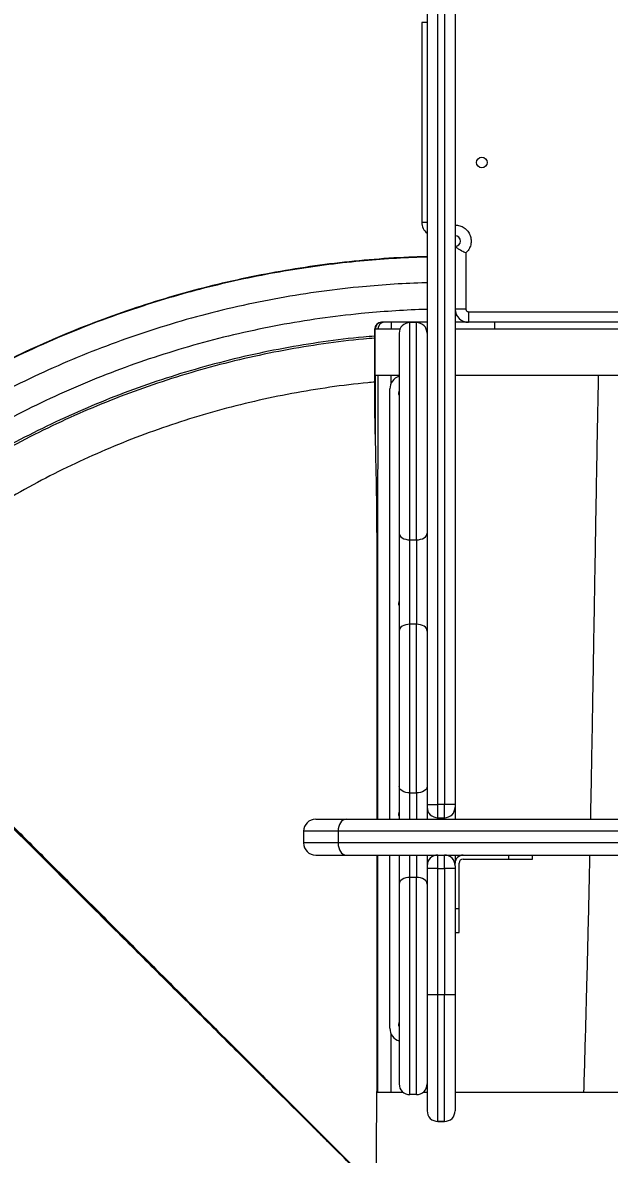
# Model space of a CAD drawing. Header units: millimetres. Extents: x -4205 to 5426, y -5663 to 3364.
# Drawn here: x -927 to -487, y -1811 to -961 of the extents above; entities that cross this region are included whole.
import ezdxf

# ---------------------------------------------------------------- set-up
doc = ezdxf.new("R2010")
doc.units = ezdxf.units.MM
for name, color, linetype in [('DIKOM_ОБЪЕКТ', 7, 'Continuous'), ('DIKOM_РАЗМЕР_ЗОНА', 7, 'Continuous'), ('DIKOM_РАЗМЕР_ОБЪЕКТА', 7, 'Continuous')]:
    doc.layers.add(name, color=color, linetype=linetype)
doc.styles.add('style1', font='arial.ttf', dxfattribs={"width": 0.8})
doc.dimstyles.new('1-50', dxfattribs={"dimtxt": 300, "dimasz": 200, "dimexe": 100, "dimexo": 0, "dimgap": 100, "dimtad": 1, "dimtxsty": 'style1', "dimcen": 200, "dimclrd": 7, "dimclre": 7, "dimclrt": 7, "dimadec": 1, "dimazin": 2, "dimtfac": 1, "dimtmove": 0, "dimatfit": 2, "dimfxl": 0, "dimlwd": 25, "dimlwe": 18, "dimarcsym": 0})

# ---------------------------------------------------------------- blocks, each defined once
blk = doc.blocks.new('*D9')
at = {"layer": 'Defpoints', "color": 0, "transparency": 16777216}
for p in [(2057.14, 1863.98), (4819.24, 1863.98), (-601.52, -2655.5)]:
    blk.add_point(p, dxfattribs=at)
at = {"layer": 'DIKOM_РАЗМЕР_ОБЪЕКТА', "color": 7, "lineweight": 18, "transparency": 16777216}
for p, q in [((2057.14, 1863.98), (4919.24, 1863.98)), ((-601.52, -2655.5), (4919.24, -2655.5))]:
    blk.add_line(p, q, dxfattribs=at)
at = {"layer": 'DIKOM_РАЗМЕР_ОБЪЕКТА', "color": 7, "lineweight": 25, "transparency": 16777216}
blk.add_line((4819.24, -2455.5), (4819.24, 1663.98), dxfattribs=at)
at = {"layer": 'DIKOM_РАЗМЕР_ОБЪЕКТА', "color": 7, "transparency": 16777216}
for points in [[(4785.9, 1663.98), (4852.57, 1663.98), (4819.24, 1863.98)], [(4785.9, -2455.5), (4852.57, -2455.5), (4819.24, -2655.5)]]:
    blk.add_solid(points, dxfattribs=at)
at = {"layer": 'DIKOM_РАЗМЕР_ОБЪЕКТА', "color": 7, "transparency": 16777216, "insert": (4566.07, -395.76), "char_height": 300, "attachment_point": 5, "rotation": 90, "style": 'style1'}
blk.add_mtext('4500', dxfattribs=at)
blk = doc.blocks.new('*D10')
at = {"layer": 'Defpoints', "color": 0, "transparency": 16777216}
for p in [(2415.14, 14.15), (-2704.86, -50.85), (2415.14, -4979.31)]:
    blk.add_point(p, dxfattribs=at)
at = {"layer": 'DIKOM_РАЗМЕР_ОБЪЕКТА', "color": 7, "lineweight": 18, "transparency": 16777216}
for p, q in [((2415.14, 14.15), (2415.14, -5079.31)), ((-2704.86, -50.85), (-2704.86, -5079.31))]:
    blk.add_line(p, q, dxfattribs=at)
at = {"layer": 'DIKOM_РАЗМЕР_ОБЪЕКТА', "color": 7, "lineweight": 25, "transparency": 16777216}
blk.add_line((-2504.86, -4979.31), (2215.14, -4979.31), dxfattribs=at)
at = {"layer": 'DIKOM_РАЗМЕР_ОБЪЕКТА', "color": 7, "transparency": 16777216}
for points in [[(-2504.86, -4945.97), (-2504.86, -5012.64), (-2704.86, -4979.31)], [(2215.14, -4945.97), (2215.14, -5012.64), (2415.14, -4979.31)]]:
    blk.add_solid(points, dxfattribs=at)
at = {"layer": 'DIKOM_РАЗМЕР_ОБЪЕКТА', "color": 7, "transparency": 16777216, "insert": (-218.1, -4726.14), "char_height": 300, "attachment_point": 5, "style": 'style1'}
blk.add_mtext('5100', dxfattribs=at)
blk = doc.blocks.new('*D11')
at = {"layer": 'Defpoints', "color": 0, "transparency": 16777216}
for p in [(2415.14, 3363.98), (-889.55, -4155.5), (5326.09, -4155.5)]:
    blk.add_point(p, dxfattribs=at)
at = {"layer": 'DIKOM_РАЗМЕР_ЗОНА', "color": 7, "lineweight": 18, "transparency": 16777216}
for p, q in [((2415.14, 3363.98), (5426.09, 3363.98)), ((-889.55, -4155.5), (5426.09, -4155.5))]:
    blk.add_line(p, q, dxfattribs=at)
at = {"layer": 'DIKOM_РАЗМЕР_ЗОНА', "color": 7, "lineweight": 25, "transparency": 16777216}
blk.add_line((5326.09, 3163.98), (5326.09, -3955.5), dxfattribs=at)
at = {"layer": 'DIKOM_РАЗМЕР_ЗОНА', "color": 7, "transparency": 16777216}
for points in [[(5292.76, 3163.98), (5359.42, 3163.98), (5326.09, 3363.98)], [(5292.76, -3955.5), (5359.42, -3955.5), (5326.09, -4155.5)]]:
    blk.add_solid(points, dxfattribs=at)
at = {"layer": 'DIKOM_РАЗМЕР_ЗОНА', "color": 7, "transparency": 16777216, "insert": (5072.92, -395.76), "char_height": 300, "attachment_point": 5, "rotation": 90, "style": 'style1'}
blk.add_mtext('7500', dxfattribs=at)
blk = doc.blocks.new('*D12')
at = {"layer": 'Defpoints', "color": 0, "transparency": 16777216}
for p in [(-4204.86, 38.23), (3915.14, 38.23), (3915.14, -5562.7)]:
    blk.add_point(p, dxfattribs=at)
at = {"layer": 'DIKOM_РАЗМЕР_ЗОНА', "color": 7, "lineweight": 18, "transparency": 16777216}
for p, q in [((-4204.86, 38.23), (-4204.86, -5662.7)), ((3915.14, 38.23), (3915.14, -5662.7))]:
    blk.add_line(p, q, dxfattribs=at)
at = {"layer": 'DIKOM_РАЗМЕР_ЗОНА', "color": 7, "lineweight": 25, "transparency": 16777216}
blk.add_line((-4004.86, -5562.7), (3715.14, -5562.7), dxfattribs=at)
at = {"layer": 'DIKOM_РАЗМЕР_ЗОНА', "color": 7, "transparency": 16777216}
for points in [[(-4004.86, -5529.36), (-4004.86, -5596.03), (-4204.86, -5562.7)], [(3715.14, -5529.36), (3715.14, -5596.03), (3915.14, -5562.7)]]:
    blk.add_solid(points, dxfattribs=at)
at = {"layer": 'DIKOM_РАЗМЕР_ЗОНА', "color": 7, "transparency": 16777216, "insert": (-144.86, -5309.52), "char_height": 300, "attachment_point": 5, "style": 'style1'}
blk.add_mtext('8100', dxfattribs=at)

msp = doc.modelspace()

# ---------------------------------------------------------------- linework, layer by layer
at = {"layer": 'DIKOM_ОБЪЕКТ', "color": 7, "linetype": 'Continuous', "lineweight": 15}
for p, q in [((-623.859, -718.1), (-623.859, -1547.852)), ((-615.859, -1547.852), (-615.859, -717.454)), ((-610.859, -716.859), (-610.859, -1547.852)), ((-602.859, -715.595), (-602.859, -1547.852)), ((-627.859, -960.852), (-627.859, -1110.852)), ((-623.859, -960.852), (-627.859, -960.852)), ((-623.859, -1110.852), (-627.859, -1110.852)), ((-594.859, -1133.796), (-594.859, -1175.852)), ((-594.859, -1175.852), (-602.859, -1175.852)), ((-601.52, -1180.852), (-602.859, -1180.852)), ((-592.859, -1177.852), (87.141, -1177.852)), ((-592.859, -1177.852), (-592.859, -1185.852)), ((-657.86, -1185.852), (-658.183, -1185.852)), ((-655.832, -1185.852), (-657.86, -1185.852)), ((-650.833, -1185.852), (-650.833, -1190.852)), ((-623.859, -1185.852), (-650.833, -1185.852)), ((-636.859, -1349.145), (-636.859, -1186.043)), ((-631.859, -1186.043), (-636.859, -1186.043)), ((-631.859, -1349.145), (-631.859, -1186.043)), ((-253.359, -1185.852), (-573.378, -1185.852)), ((-573.378, -1185.852), (-573.378, -1190.852)), ((-663.182, -1190.852), (-662.859, -1190.852)), ((-663.182, -1212.34), (-663.182, -1190.852)), ((-662.859, -1225.852), (-662.859, -1190.852)), ((-662.859, -1190.852), (-660.831, -1190.852)), ((-650.833, -1190.852), (-644.196, -1190.852)), ((-624.523, -1190.852), (-623.859, -1190.852)), ((-573.378, -1190.852), (-253.359, -1190.852)), ((-662.859, -1225.852), (-662.859, -1269.806)), ((-644.859, -1225.852), (-650.833, -1225.852)), ((-650.833, -1231.439), (-650.833, -1225.852)), ((-442.859, -1225.852), (-495.545, -1225.852)), ((-651.859, -1558.852), (-651.859, -1235.852)), ((-636.859, -1349.145), (-631.859, -1349.145)), ((-636.859, -1412.559), (-636.859, -1349.145)), ((-631.859, -1349.145), (-631.859, -1412.559)), ((-661.682, -1365.852), (-661.682, -1558.852)), ((-636.859, -1539.145), (-636.859, -1412.559)), ((-631.859, -1412.559), (-636.859, -1412.559)), ((-631.859, -1539.145), (-631.859, -1412.559)), ((-636.859, -1539.145), (-631.859, -1539.145)), ((-636.859, -1558.812), (-636.859, -1539.145)), ((-631.859, -1539.145), (-631.859, -1558.919)), ((-623.859, -1547.852), (-615.859, -1547.852)), ((-615.859, -1557.852), (-615.859, -1547.852)), ((-610.859, -1547.852), (-615.859, -1547.852)), ((-610.859, -1557.852), (-610.859, -1547.852)), ((-602.859, -1547.852), (-610.859, -1547.852)), ((-615.859, -1557.852), (-610.859, -1557.852)), ((-615.859, -1558.804), (-615.859, -1557.852)), ((-610.859, -1557.852), (-610.859, -1558.773)), ((-716.521, -1567.952), (-716.521, -1576.752)), ((-690.664, -1567.952), (-716.521, -1567.952)), ((184.945, -1567.952), (-690.664, -1567.952)), ((-690.664, -1567.952), (-690.664, -1576.752)), ((-690.664, -1576.752), (-716.521, -1576.752)), ((184.945, -1576.752), (-690.664, -1576.752)), ((-661.682, -1585.852), (-661.681, -1763.299)), ((-651.859, -1715.852), (-651.859, -1585.852)), ((-636.859, -1602.559), (-636.859, -1585.891)), ((-631.859, -1585.786), (-631.859, -1602.559)), ((-615.859, -1595.852), (-615.859, -1585.852)), ((-610.859, -1595.852), (-610.859, -1585.852)), ((-596.859, -1588.852), (-562.859, -1588.852)), ((-562.859, -1585.852), (-562.859, -1588.852)), ((-562.859, -1588.852), (-544.859, -1588.852)), ((-544.859, -1588.852), (-544.859, -1585.852)), ((-615.859, -1595.852), (-623.859, -1595.852)), ((-623.859, -1595.852), (-623.859, -1690.852)), ((-615.859, -1690.852), (-615.859, -1595.852)), ((-615.859, -1595.852), (-610.859, -1595.852)), ((-602.859, -1595.852), (-610.859, -1595.852)), ((-610.859, -1595.852), (-610.859, -1690.852)), ((-602.859, -1593.677), (-602.859, -1591.852)), ((-602.859, -1595.852), (-602.859, -1690.852)), ((-599.859, -1625.852), (-599.859, -1591.852)), ((-636.859, -1765.662), (-636.859, -1602.559)), ((-631.859, -1602.559), (-636.859, -1602.559)), ((-631.859, -1765.662), (-631.859, -1602.559)), ((-602.859, -1625.852), (-599.859, -1625.852)), ((-599.859, -1643.852), (-599.859, -1625.852)), ((-602.859, -1643.852), (-599.859, -1643.852)), ((-615.859, -1690.852), (-623.859, -1690.852)), ((-610.859, -1690.852), (-615.859, -1690.852)), ((-615.859, -1785.852), (-615.859, -1690.852)), ((-602.859, -1690.852), (-610.859, -1690.852)), ((-610.859, -1785.852), (-610.859, -1690.852)), ((-650.833, -1763.852), (-650.833, -1720.265)), ((-661.681, -1763.295), (-661.681, -1763.852)), ((-661.681, -1763.852), (-661.681, -1763.299)), ((-661.681, -1763.855), (-661.681, -1763.852)), ((-661.681, -1763.852), (-660.831, -1763.852)), ((-650.833, -1763.852), (-641.927, -1763.852)), ((-631.859, -1765.662), (-636.859, -1765.662)), ((-626.792, -1763.852), (-623.859, -1763.852)), ((-696.02, -1803.422), (-708.664, -1790.841)), ((-615.859, -1785.852), (-610.859, -1785.852)), ((-610.859, -1785.852), (-615.859, -1785.852))]:
    msp.add_line(p, q, dxfattribs=at)
at = {"layer": 'DIKOM_ОБЪЕКТ', "color": 7, "linetype": 'Continuous', "lineweight": 15, "flags": 128}
for points in [[(-644.859, -1344.072), (-644.706, -1345.062), (-644.25, -1346.014), (-643.511, -1346.891), (-642.516, -1347.659), (-641.304, -1348.29), (-639.921, -1348.759), (-638.42, -1349.048), (-636.859, -1349.145)], [(-631.859, -1349.145), (-630.299, -1349.048), (-628.798, -1348.759), (-627.415, -1348.29), (-626.202, -1347.659), (-625.208, -1346.891), (-624.468, -1346.014), (-624.013, -1345.062), (-623.859, -1344.072)], [(-636.859, -1412.559), (-638.42, -1412.657), (-639.921, -1412.945), (-641.304, -1413.414), (-642.516, -1414.045), (-643.511, -1414.814), (-644.25, -1415.691), (-644.706, -1416.643), (-644.859, -1417.632)], [(-623.859, -1417.632), (-624.013, -1416.643), (-624.468, -1415.691), (-625.208, -1414.814), (-626.202, -1414.045), (-627.415, -1413.414), (-628.798, -1412.945), (-630.299, -1412.657), (-631.859, -1412.559)], [(-636.859, -1539.145), (-638.42, -1539.048), (-639.921, -1538.759), (-641.304, -1538.29), (-642.516, -1537.659), (-643.511, -1536.891), (-644.25, -1536.014), (-644.706, -1535.062), (-644.859, -1534.072)], [(-623.859, -1534.072), (-624.013, -1535.062), (-624.468, -1536.014), (-625.208, -1536.891), (-626.202, -1537.659), (-627.415, -1538.29), (-628.798, -1538.759), (-630.299, -1539.048), (-631.859, -1539.145)], [(-684.673, -1558.852), (-685.842, -1559.027), (-686.966, -1559.545), (-688.001, -1560.386), (-688.909, -1561.518), (-689.654, -1562.896), (-690.208, -1564.47), (-690.549, -1566.177), (-690.664, -1567.952)], [(-690.664, -1576.752), (-690.549, -1578.528), (-690.208, -1580.235), (-689.654, -1581.808), (-688.909, -1583.187), (-688.001, -1584.319), (-686.966, -1585.16), (-685.842, -1585.677), (-684.673, -1585.852)], [(-660.831, -1763.852), (-660.821, -1722.145), (-660.811, -1680.19), (-660.801, -1637.719), (-660.791, -1594.437), (-660.79, -1585.852)], [(-636.859, -1602.559), (-638.42, -1602.657), (-639.921, -1602.945), (-641.304, -1603.414), (-642.516, -1604.045), (-643.511, -1604.814), (-644.25, -1605.691), (-644.706, -1606.642), (-644.859, -1607.632)], [(-623.859, -1607.632), (-624.013, -1606.642), (-624.468, -1605.691), (-625.208, -1604.814), (-626.202, -1604.045), (-627.415, -1603.414), (-628.798, -1602.945), (-630.299, -1602.657), (-631.859, -1602.559)]]:
    msp.add_lwpolyline(points, dxfattribs=at)
at = {"layer": 'DIKOM_ОБЪЕКТ', "color": 7, "linetype": 'Continuous', "lineweight": 15}
msp.add_circle((-582.859, -1065.852), 4, dxfattribs=at)
for centre, radius, start, end in [((-617.859, -1110.852), 10, 180, 233.130102), ((-602.859, -1124.852), 4, 270, 90), ((-592.859, -1175.852), 10, 180, 270), ((-658.182, -1190.852), 5, 90.005314, 180.003225), ((-657.86, -1190.852), 5, 90.005655, 180.003225), ((-655.832, -1190.852), 5, 90.005513, 180.003367), ((-636.859, -1194.043), 8, 90, 180), ((-631.859, -1194.043), 8, 0, 90), ((-641.859, -1235.852), 10, 107.723778, 180), ((-640.859, -1238.852), 4.5, 152.904938, 205.490228), ((-640.859, -1396.852), 4.5, 152.904938, 205.490228), ((-640.859, -1554.852), 4.5, 152.904938, 205.490228), ((-615.859, -1549.852), 8, 180, 270), ((-610.859, -1549.852), 8, 270, 0), ((-707.421, -1567.952), 9.1, 90, 180), ((-707.421, -1576.752), 9.1, 180, 270), ((-615.859, -1593.852), 8, 90, 180), ((-610.859, -1593.852), 8, 0, 90), ((-596.859, -1591.852), 6, 90, 180), ((-596.859, -1591.852), 3, 90, 180), ((-641.859, -1715.852), 10, 180, 252.402332), ((-640.859, -1712.852), 4.5, 152.904938, 205.490228), ((-636.859, -1757.662), 8, 180, 270), ((-631.859, -1757.662), 8, 270, 0), ((-615.859, -1777.852), 8, 180, 270), ((-610.859, -1777.852), 8, 270, 0)]:
    msp.add_arc(centre, radius, start, end, dxfattribs=at)
for points, knots in [([(-602.859, -1112.852), (-601.682, -1112.953), (-599.27, -1113.16), (-595.945, -1114.824), (-593.264, -1117.342), (-591.487, -1120.508), (-590.7, -1124.053), (-591.02, -1127.718), (-592.39, -1131.174), (-594.049, -1132.936), (-594.859, -1133.796)], [0, 0, 0, 0, 0.1221163, 0.25, 0.3778857, 0.4999987, 0.6221186, 0.7500021, 0.8778843, 1, 1, 1, 1]), ([(-594.859, -1133.796), (-595.893, -1133.316), (-596.983, -1132.808), (-598.848, -1131.802), (-600.564, -1130.777), (-602.044, -1129.625), (-602.752, -1128.961), (-602.824, -1128.889), (-602.859, -1128.852)], [0, 0, 0, 0, 0.2506751, 0.2646136, 0.5002571, 0.7494051, 0.8748139, 1, 1, 1, 1]), ([(-623.859, -1136.626), (-627.231, -1136.683), (-640.526, -1136.909), (-663.712, -1138.5), (-693.355, -1141.404), (-722.858, -1145.549), (-752.176, -1150.824), (-781.254, -1157.249), (-810.039, -1164.8), (-838.482, -1173.466), (-866.574, -1183.241), (-894.292, -1194.12), (-921.578, -1206.084), (-948.374, -1219.11), (-974.636, -1233.174), (-1000.326, -1248.256), (-1025.405, -1264.333), (-1049.833, -1281.382), (-1073.563, -1299.359), (-1096.532, -1318.249), (-1118.779, -1337.941), (-1132.934, -1351.78), (-1140.012, -1358.7)], [0, 0, 0, 0, 0.0175756, 0.0692984, 0.121066, 0.1728032, 0.224529, 0.2762945, 0.3279738, 0.3795954, 0.4312341, 0.4829634, 0.5347501, 0.5864858, 0.6382128, 0.6899838, 0.7417132, 0.793445, 0.8452011, 0.8968407, 0.9484156, 1, 1, 1, 1]), ([(-623.859, -1136.921), (-625.437, -1136.945), (-635.147, -1137.096), (-652.972, -1138.136), (-678.248, -1140.16), (-704.392, -1143.227), (-731.353, -1147.354), (-758.15, -1152.452), (-784.747, -1158.508), (-811.107, -1165.515), (-838.755, -1173.938), (-867.584, -1183.97), (-897.476, -1195.812), (-926.836, -1208.906), (-954.592, -1222.722), (-980.76, -1237.083), (-1005.385, -1251.835), (-1029.432, -1267.504), (-1052.873, -1284.074), (-1075.671, -1301.512), (-1097.782, -1319.816), (-1119.239, -1338.886), (-1132.916, -1352.267), (-1139.754, -1358.958)], [0, 0, 0, 0, 0.0082298, 0.0506395, 0.0930602, 0.1404577, 0.1878648, 0.2352673, 0.282669, 0.3300764, 0.3774737, 0.4333469, 0.4892078, 0.5450808, 0.600942, 0.6508298, 0.7007052, 0.7505933, 0.8004691, 0.8503562, 0.9002338, 0.9501188, 1, 1, 1, 1]), ([(-623.859, -1156.204), (-625.178, -1156.224), (-634.444, -1156.368), (-651.637, -1157.377), (-678.078, -1159.492), (-707.091, -1163.003), (-738.57, -1168.168), (-769.801, -1174.694), (-800.718, -1182.556), (-831.09, -1191.69), (-860.861, -1202.049), (-889.993, -1213.59), (-918.608, -1226.352), (-946.851, -1240.411), (-974.651, -1255.765), (-1001.947, -1272.418), (-1028.494, -1290.234), (-1054.255, -1309.176), (-1079.153, -1329.23), (-1103.233, -1350.272), (-1118.49, -1365.153), (-1126.118, -1372.593)], [0, 0, 0, 0, 0.0070657, 0.0496262, 0.0921977, 0.1491291, 0.2060731, 0.2630043, 0.3199483, 0.3768794, 0.4328068, 0.4887215, 0.5446485, 0.6005636, 0.6576311, 0.7146883, 0.7717544, 0.828813, 0.8858774, 0.9429377, 1, 1, 1, 1]), ([(-623.859, -1176.204), (-624.959, -1176.222), (-633.787, -1176.362), (-650.327, -1177.338), (-676.048, -1179.393), (-704.274, -1182.81), (-734.902, -1187.836), (-765.289, -1194.185), (-795.371, -1201.834), (-824.922, -1210.722), (-853.888, -1220.801), (-882.233, -1232.03), (-910.074, -1244.447), (-937.554, -1258.125), (-964.602, -1273.065), (-991.161, -1289.267), (-1016.991, -1306.602), (-1042.055, -1325.032), (-1066.28, -1344.544), (-1089.71, -1365.018), (-1104.554, -1379.496), (-1111.976, -1386.735)], [0, 0, 0, 0, 0.0060604, 0.0486502, 0.0912513, 0.1482419, 0.2052454, 0.2622357, 0.3192392, 0.3762298, 0.4322153, 0.4881885, 0.5441737, 0.600147, 0.6572741, 0.7143907, 0.7715164, 0.8286343, 0.8857584, 0.9428781, 1, 1, 1, 1]), ([(-594.859, -1175.852), (-594.832, -1176.104), (-594.791, -1176.492), (-594.542, -1176.958), (-594.284, -1177.276), (-593.965, -1177.535), (-593.499, -1177.784), (-593.111, -1177.825), (-592.859, -1177.852)], [0, 0, 0, 0, 0.239453, 0.3696299, 0.5000129, 0.6301969, 0.7605658, 1, 1, 1, 1]), ([(-650.833, -1185.852), (-651.482, -1185.852), (-652.778, -1185.852), (-654.418, -1185.852), (-655.578, -1185.852), (-655.748, -1185.852), (-655.832, -1185.852)], [0, 0, 0, 0, 0.2504672, 0.5000926, 0.7499019, 1, 1, 1, 1]), ([(-573.378, -1185.852), (-575.656, -1185.852), (-580.197, -1185.852), (-586.741, -1185.852), (-592.793, -1185.852), (-598.018, -1185.852), (-601.416, -1185.852), (-602.671, -1185.852), (-602.859, -1185.852)], [0, 0, 0, 0, 0.1940112, 0.3868789, 0.5800851, 0.7724212, 0.9658364, 1, 1, 1, 1]), ([(-663.182, -1196.218), (-666.022, -1196.442), (-678.92, -1197.458), (-701.779, -1200.362), (-731.659, -1205.216), (-761.299, -1211.422), (-790.642, -1218.881), (-819.468, -1227.551), (-847.722, -1237.382), (-875.371, -1248.335), (-902.528, -1260.447), (-929.333, -1273.79), (-955.717, -1288.362), (-981.623, -1304.167), (-1006.818, -1321.075), (-1031.267, -1339.053), (-1054.897, -1358.086), (-1077.752, -1378.056), (-1092.231, -1392.179), (-1099.471, -1399.241)], [0, 0, 0, 0, 0.0174004, 0.0790225, 0.1406584, 0.2022801, 0.2639162, 0.3255381, 0.3860734, 0.4465952, 0.5071302, 0.5676525, 0.629422, 0.6911802, 0.7529484, 0.8147081, 0.8764744, 0.938236, 1, 1, 1, 1]), ([(-663.182, -1197.751), (-665.972, -1197.971), (-678.798, -1198.982), (-701.564, -1201.875), (-731.379, -1206.718), (-760.955, -1212.911), (-790.234, -1220.353), (-818.996, -1229.004), (-847.189, -1238.814), (-874.778, -1249.744), (-901.876, -1261.829), (-928.623, -1275.143), (-954.949, -1289.683), (-980.799, -1305.454), (-1005.94, -1322.325), (-1030.336, -1340.264), (-1053.914, -1359.255), (-1076.719, -1379.182), (-1091.167, -1393.275), (-1098.391, -1400.321)], [0, 0, 0, 0, 0.0171364, 0.0787749, 0.1404275, 0.2020658, 0.2637185, 0.3253568, 0.3859085, 0.4464465, 0.5069978, 0.5675363, 0.6293224, 0.6910972, 0.7528821, 0.8146583, 0.8764412, 0.9382194, 1, 1, 1, 1]), ([(-660.831, -1190.852), (-660.784, -1190.852), (-660.688, -1190.852), (-660.076, -1190.852), (-659.14, -1190.852), (-657.89, -1190.852), (-656.373, -1190.852), (-654.651, -1190.852), (-652.779, -1190.852), (-651.483, -1190.852), (-650.833, -1190.852)], [0, 0, 0, 0, 0.1248146, 0.2500678, 0.3746679, 0.499907, 0.6244406, 0.749555, 0.8744783, 1, 1, 1, 1]), ([(-644.859, -1194.043), (-644.859, -1194.115), (-644.859, -1194.262), (-644.859, -1195.461), (-644.859, -1197.411), (-644.859, -1200.196), (-644.859, -1203.792), (-644.859, -1208.162), (-644.859, -1213.253), (-644.859, -1218.996), (-644.859, -1225.288), (-644.859, -1232.031), (-644.859, -1239.122), (-644.859, -1246.531), (-644.859, -1254.265), (-644.859, -1262.344), (-644.859, -1270.765), (-644.859, -1279.437), (-644.859, -1288.257), (-644.859, -1297.085), (-644.859, -1305.81), (-644.859, -1314.319), (-644.859, -1322.485), (-644.859, -1330.207), (-644.859, -1337.456), (-644.859, -1341.878), (-644.859, -1344.072)], [0, 0, 0, 0, 0.0402019, 0.0810362, 0.1224627, 0.1647447, 0.2072735, 0.2499998, 0.2927245, 0.3352529, 0.3775373, 0.4189615, 0.4597969, 0.4999999, 0.5402008, 0.581036, 0.6224627, 0.6647449, 0.7072738, 0.75, 0.7927246, 0.835253, 0.8775373, 0.9189613, 0.9597969, 1, 1, 1, 1]), ([(-602.859, -1190.852), (-602.817, -1190.852), (-602.582, -1190.852), (-601.061, -1190.852), (-598.317, -1190.852), (-594.549, -1190.852), (-590.006, -1190.852), (-584.836, -1190.852), (-579.222, -1190.852), (-575.33, -1190.852), (-573.378, -1190.852)], [0, 0, 0, 0, 0.0309414, 0.1695275, 0.3074175, 0.4461119, 0.5840327, 0.7225768, 0.8608785, 1, 1, 1, 1]), ([(-662.859, -1269.806), (-662.893, -1266.972), (-662.959, -1261.304), (-663.039, -1252.107), (-663.103, -1242.552), (-663.148, -1232.674), (-663.177, -1222.579), (-663.18, -1215.758), (-663.182, -1212.34)], [0, 0, 0, 0, 0.1669714, 0.3340334, 0.5009702, 0.6664993, 0.8329185, 1, 1, 1, 1]), ([(-663.15, -1230.791), (-664.874, -1230.929), (-676.162, -1231.83), (-696.924, -1234.499), (-725.339, -1239.104), (-753.525, -1245.008), (-781.427, -1252.1), (-808.838, -1260.345), (-835.706, -1269.693), (-861.999, -1280.11), (-887.823, -1291.627), (-913.313, -1304.315), (-938.402, -1318.172), (-963.037, -1333.201), (-986.996, -1349.28), (-1010.245, -1366.376), (-1032.715, -1384.474), (-1054.448, -1403.465), (-1068.217, -1416.895), (-1075.102, -1423.61)], [0, 0, 0, 0, 0.0111798, 0.0731919, 0.1352181, 0.1972299, 0.2592562, 0.3212682, 0.3821869, 0.4430918, 0.5040102, 0.5649153, 0.6270761, 0.6892252, 0.7513844, 0.8135351, 0.8756925, 0.937845, 1, 1, 1, 1]), ([(-660.716, -1225.852), (-660.782, -1225.852), (-660.913, -1225.852), (-660.962, -1225.852), (-661.051, -1225.852), (-661.185, -1225.852), (-661.45, -1225.852), (-662.024, -1225.852), (-662.517, -1225.852), (-662.859, -1225.852)], [0, 0, 0, 0, 0.0391737, 0.0783749, 0.1175759, 0.156777, 0.2799804, 0.4999864, 1, 1, 1, 1]), ([(-660.784, -1558.852), (-660.784, -1557.96), (-660.781, -1543.947), (-660.775, -1516.473), (-660.767, -1476.16), (-660.759, -1435.042), (-660.751, -1393.352), (-660.743, -1351.35), (-660.734, -1309.318), (-660.725, -1267.482), (-660.719, -1239.689), (-660.716, -1225.852)], [0, 0, 0, 0, 0.0080339, 0.1262488, 0.2475091, 0.3712194, 0.4966795, 0.623099, 0.749609, 0.875349, 1, 1, 1, 1]), ([(-650.833, -1225.852), (-652.016, -1225.852), (-654.382, -1225.852), (-657.467, -1225.852), (-659.816, -1225.852), (-660.416, -1225.852), (-660.716, -1225.852)], [0, 0, 0, 0, 0.2500097, 0.4999953, 0.7500129, 1, 1, 1, 1]), ([(-495.545, -1225.852), (-519.904, -1225.852), (-545.785, -1225.852), (-573.174, -1225.852), (-577.745, -1225.852), (-582.213, -1225.852), (-586.477, -1225.852), (-590.437, -1225.852), (-594.004, -1225.852), (-597.09, -1225.852), (-599.643, -1225.852), (-601.53, -1225.852), (-602.602, -1225.852), (-602.821, -1225.852), (-602.859, -1225.852)], [0, 0, 0, 0, 0.6107027, 0.6488715, 0.6870043, 0.7251362, 0.7632682, 0.8014002, 0.8395324, 0.8776646, 0.9157966, 0.9539288, 0.9920613, 1, 1, 1, 1]), ([(-495.545, -1225.852), (-495.702, -1234.078), (-496.019, -1250.634), (-496.477, -1275.621), (-496.927, -1300.849), (-497.369, -1326.227), (-497.805, -1351.638), (-498.234, -1376.972), (-498.658, -1402.118), (-499.084, -1427.359), (-499.512, -1452.57), (-499.944, -1477.618), (-500.373, -1501.996), (-500.802, -1525.554), (-501.154, -1544.444), (-501.374, -1555.378), (-501.444, -1558.852)], [0, 0, 0, 0, 0.0722369, 0.1453849, 0.2194012, 0.2940074, 0.368951, 0.4439838, 0.5188613, 0.5933396, 0.6706722, 0.7470172, 0.8220746, 0.8954928, 0.9667945, 1, 1, 1, 1]), ([(-662.859, -1269.806), (-662.825, -1272.407), (-662.756, -1277.607), (-662.635, -1284.599), (-662.505, -1290.977), (-662.409, -1294.556), (-662.361, -1296.345)], [0, 0, 0, 0, 0.2498883, 0.4994847, 0.7498201, 1, 1, 1, 1]), ([(-662.361, -1296.345), (-662.31, -1298.278), (-662.209, -1302.127), (-662.076, -1309.228), (-661.959, -1317.156), (-661.86, -1325.896), (-661.781, -1335.306), (-661.725, -1345.203), (-661.689, -1355.446), (-661.684, -1362.381), (-661.682, -1365.852)], [0, 0, 0, 0, 0.1257298, 0.2504763, 0.3747107, 0.5000206, 0.6247625, 0.7500513, 0.874917, 1, 1, 1, 1]), ([(-644.859, -1344.072), (-644.859, -1345.736), (-644.859, -1349.103), (-644.859, -1354.715), (-644.859, -1360.771), (-644.859, -1367.229), (-644.859, -1373.974), (-644.859, -1380.852), (-644.859, -1387.73), (-644.859, -1394.475), (-644.859, -1400.933), (-644.859, -1406.99), (-644.859, -1412.602), (-644.859, -1415.968), (-644.859, -1417.632)], [0, 0, 0, 0, 0.078987, 0.1598309, 0.242414, 0.3275719, 0.4134841, 0.5, 0.5865099, 0.672422, 0.7575861, 0.8401627, 0.9210095, 1, 1, 1, 1]), ([(-644.859, -1417.632), (-644.859, -1419.595), (-644.859, -1423.522), (-644.859, -1429.958), (-644.859, -1436.782), (-644.859, -1444.898), (-644.859, -1454.288), (-644.859, -1464.965), (-644.859, -1474.945), (-644.859, -1484.039), (-644.859, -1492.117), (-644.859, -1500.028), (-644.859, -1507.63), (-644.859, -1514.922), (-644.859, -1521.746), (-644.859, -1528.183), (-644.859, -1532.109), (-644.859, -1534.072)], [0, 0, 0, 0, 0.0592579, 0.1185155, 0.1804683, 0.2424255, 0.3275703, 0.4134678, 0.4999674, 0.5648743, 0.6297859, 0.6936777, 0.7575737, 0.8195266, 0.8814845, 0.9407398, 1, 1, 1, 1]), ([(-726.979, -1772.609), (-732.206, -1767.404), (-742.88, -1756.775), (-759.223, -1740.492), (-775.913, -1723.861), (-792.707, -1707.119), (-809.543, -1690.331), (-826.369, -1673.55), (-843.151, -1656.811), (-859.865, -1640.135), (-876.481, -1623.554), (-892.946, -1607.125), (-909.202, -1590.901), (-925.216, -1574.915), (-940.968, -1559.192), (-956.425, -1543.764), (-971.547, -1528.667), (-986.285, -1513.951), (-1000.614, -1499.648), (-1014.49, -1485.794), (-1027.886, -1472.418), (-1040.769, -1459.556), (-1053.1, -1447.248), (-1064.902, -1435.464), (-1072.259, -1428.12), (-1075.938, -1424.447)], [0, 0, 0, 0, 0.0417236, 0.0852046, 0.1287433, 0.1723443, 0.2159445, 0.2594761, 0.3029515, 0.3464749, 0.3900723, 0.4336665, 0.4772067, 0.5206803, 0.5641928, 0.6077808, 0.6513436, 0.6949377, 0.7384996, 0.7820921, 0.8256557, 0.8692443, 0.912812, 0.956394, 1, 1, 1, 1]), ([(-742.346, -1757.088), (-743.719, -1755.719), (-750.448, -1749.004), (-762.448, -1737.028), (-778.301, -1721.205), (-793.995, -1705.537), (-809.72, -1689.834), (-824.818, -1674.757), (-839.291, -1660.304), (-849.734, -1649.874), (-856.813, -1642.803), (-860.556, -1639.065), (-864.374, -1635.25), (-868.288, -1631.341), (-872.199, -1627.434), (-879.146, -1620.494), (-890.315, -1609.338), (-905.358, -1594.311), (-921.085, -1578.598), (-936.243, -1563.452), (-951.081, -1548.629), (-965.621, -1534.101), (-979.73, -1520.001), (-993.391, -1506.351), (-1006.585, -1493.17), (-1019.372, -1480.392), (-1030.028, -1469.742), (-1038.697, -1461.081), (-1045.341, -1454.443), (-1050.165, -1449.624), (-1053.42, -1446.371), (-1055.496, -1444.296), (-1057.968, -1441.827), (-1060.845, -1438.951), (-1064.114, -1435.685), (-1067.752, -1432.05), (-1071.744, -1428.061), (-1074.469, -1425.338), (-1075.899, -1423.91)], [0, 0, 0, 0, 0.0113822, 0.0558015, 0.0982402, 0.1406833, 0.1831368, 0.2255635, 0.2628792, 0.3004732, 0.3104978, 0.3206396, 0.331052, 0.3417479, 0.3527216, 0.363175, 0.3989298, 0.4450632, 0.4888104, 0.5320904, 0.5754214, 0.6187185, 0.6620281, 0.7044661, 0.7468978, 0.7893485, 0.8317737, 0.8566844, 0.8813545, 0.9039392, 0.9103195, 0.9180951, 0.9275475, 0.9386787, 0.9514928, 0.9659854, 0.9821529, 1, 1, 1, 1]), ([(-1075.102, -1423.61), (-1071.306, -1427.406), (-1063.692, -1435.021), (-1051.428, -1447.286), (-1038.566, -1460.147), (-1025.111, -1473.602), (-1011.955, -1486.757), (-999.229, -1499.484), (-987.042, -1511.67), (-974.553, -1524.159), (-961.787, -1536.925), (-948.761, -1549.952), (-935.494, -1563.218), (-922.013, -1576.699), (-908.346, -1590.366), (-894.511, -1604.201), (-880.528, -1618.184), (-866.427, -1632.285), (-852.249, -1646.463), (-838.019, -1660.693), (-823.744, -1674.967), (-809.429, -1689.282), (-795.099, -1703.612), (-780.798, -1717.914), (-766.153, -1732.558), (-751.194, -1747.517), (-735.955, -1762.756), (-720.87, -1777.842), (-705.82, -1792.891), (-690.853, -1807.858), (-676.126, -1822.586), (-666.609, -1832.103), (-661.926, -1836.786)], [0, 0, 0, 0, 0.0381915, 0.0766048, 0.1150676, 0.1535304, 0.1919438, 0.2234415, 0.2549664, 0.2864915, 0.3179891, 0.3494838, 0.3810055, 0.4125273, 0.4440219, 0.4755165, 0.5070383, 0.5385601, 0.5700545, 0.6014538, 0.632853, 0.6643478, 0.6958693, 0.7273914, 0.7588861, 0.7930311, 0.8272106, 0.8613906, 0.8955355, 0.9307223, 0.9659092, 1, 1, 1, 1]), ([(-644.859, -1534.072), (-644.859, -1535.736), (-644.859, -1539.103), (-644.859, -1544.713), (-644.859, -1550.778), (-644.859, -1555.546), (-644.859, -1558.314), (-644.859, -1558.852)], [0, 0, 0, 0, 0.2268891, 0.4591124, 0.6963274, 0.9409465, 1, 1, 1, 1]), ([(-623.859, -1547.852), (-623.859, -1548.104), (-623.859, -1548.492), (-623.859, -1548.958), (-623.859, -1549.276), (-623.859, -1549.535), (-623.859, -1549.784), (-623.859, -1549.825), (-623.859, -1549.852)], [0, 0, 0, 0, 0.2394546, 0.369628, 0.500018, 0.6302029, 0.7605641, 1, 1, 1, 1]), ([(-623.859, -1549.852), (-623.859, -1549.909), (-623.859, -1550.026), (-623.859, -1551), (-623.859, -1552.613), (-623.859, -1554.895), (-623.859, -1557.08), (-623.859, -1558.49), (-623.859, -1558.852)], [0, 0, 0, 0, 0.1721627, 0.354643, 0.5447056, 0.7388041, 0.9329025, 1, 1, 1, 1]), ([(-602.859, -1547.852), (-602.859, -1548.104), (-602.859, -1548.492), (-602.859, -1548.958), (-602.859, -1549.276), (-602.859, -1549.535), (-602.859, -1549.784), (-602.859, -1549.825), (-602.859, -1549.852)], [0, 0, 0, 0, 0.2394546, 0.369628, 0.500018, 0.6302029, 0.7605641, 1, 1, 1, 1]), ([(-602.859, -1549.852), (-602.859, -1549.909), (-602.859, -1550.026), (-602.859, -1551), (-602.859, -1552.613), (-602.859, -1554.895), (-602.859, -1557.08), (-602.859, -1558.49), (-602.859, -1558.852)], [0, 0, 0, 0, 0.1721627, 0.354643, 0.5447056, 0.7388041, 0.9329025, 1, 1, 1, 1]), ([(-707.42, -1558.852), (-707.351, -1558.852), (-707.209, -1558.852), (-706.059, -1558.852), (-704.202, -1558.852), (-701.585, -1558.852), (-698.266, -1558.852), (-694.293, -1558.852), (-689.796, -1558.852), (-686.371, -1558.852), (-684.673, -1558.852)], [0, 0, 0, 0, 0.1225129, 0.2471339, 0.3731992, 0.5, 0.6268008, 0.7528672, 0.8774868, 1, 1, 1, 1]), ([(-684.673, -1558.852), (-678.456, -1558.852), (-666.022, -1558.852), (-646.489, -1558.852), (-626.253, -1558.852), (-605.172, -1558.852), (-584.925, -1558.852), (-565.686, -1558.852), (-547.566, -1558.852), (-529.031, -1558.852), (-510.091, -1558.852), (-488.987, -1558.852), (-465.668, -1558.852), (-439.992, -1558.852), (-413.89, -1558.852), (-387.353, -1558.852), (-360.644, -1558.852), (-333.818, -1558.852), (-306.946, -1558.852), (-279.939, -1558.852), (-252.695, -1558.852), (-225.287, -1558.852), (-197.793, -1558.852), (-170.439, -1558.852), (-143.307, -1558.852), (-118.367, -1558.852), (-95.594, -1558.852), (-74.994, -1558.852), (-54.669, -1558.852), (-34.636, -1558.852), (-13.188, -1558.852), (9.596, -1558.852), (33.462, -1558.852), (56.706, -1558.852), (79.211, -1558.852), (100.858, -1558.852), (121.636, -1558.852), (141.478, -1558.852), (160.64, -1558.852), (172.849, -1558.852), (178.955, -1558.852)], [0, 0, 0, 0, 0.0260401, 0.0520759, 0.078684, 0.1054517, 0.1325881, 0.1541408, 0.1756991, 0.1976449, 0.2196512, 0.2416671, 0.2701641, 0.298656, 0.3274437, 0.3563036, 0.3853156, 0.413908, 0.4425506, 0.4712717, 0.4999999, 0.5292496, 0.5584937, 0.5876508, 0.6167635, 0.6457574, 0.6684332, 0.6911155, 0.7135581, 0.7359418, 0.7583354, 0.7863518, 0.8143633, 0.8419405, 0.869371, 0.8964601, 0.9227494, 0.948854, 0.9744244, 1, 1, 1, 1]), ([(-707.42, -1585.852), (-707.351, -1585.852), (-707.209, -1585.852), (-706.059, -1585.852), (-704.202, -1585.852), (-701.585, -1585.852), (-698.266, -1585.852), (-694.293, -1585.852), (-689.796, -1585.852), (-686.371, -1585.852), (-684.673, -1585.852)], [0, 0, 0, 0, 0.1225129, 0.2471339, 0.3731992, 0.5, 0.6268008, 0.7528672, 0.8774868, 1, 1, 1, 1]), ([(-684.673, -1585.852), (-678.456, -1585.852), (-666.022, -1585.852), (-646.489, -1585.852), (-626.253, -1585.852), (-605.172, -1585.852), (-584.925, -1585.852), (-565.686, -1585.852), (-547.566, -1585.852), (-529.031, -1585.852), (-510.091, -1585.852), (-488.987, -1585.852), (-465.668, -1585.852), (-439.992, -1585.852), (-413.89, -1585.852), (-387.353, -1585.852), (-360.644, -1585.852), (-333.818, -1585.852), (-306.946, -1585.852), (-279.939, -1585.852), (-252.695, -1585.852), (-225.287, -1585.852), (-197.793, -1585.852), (-170.439, -1585.852), (-143.307, -1585.852), (-118.367, -1585.852), (-95.594, -1585.852), (-74.994, -1585.852), (-54.669, -1585.852), (-34.636, -1585.852), (-13.188, -1585.852), (9.596, -1585.852), (33.462, -1585.852), (56.706, -1585.852), (79.211, -1585.852), (100.858, -1585.852), (121.636, -1585.852), (141.478, -1585.852), (160.64, -1585.852), (172.849, -1585.852), (178.955, -1585.852)], [0, 0, 0, 0, 0.0260401, 0.0520759, 0.078684, 0.1054517, 0.1325881, 0.1541408, 0.1756991, 0.1976449, 0.2196512, 0.2416671, 0.2701641, 0.298656, 0.3274437, 0.3563036, 0.3853156, 0.413908, 0.4425506, 0.4712717, 0.4999999, 0.5292496, 0.5584937, 0.5876508, 0.6167635, 0.6457574, 0.6684332, 0.6911155, 0.7135581, 0.7359418, 0.7583354, 0.7863518, 0.8143633, 0.8419405, 0.869371, 0.8964601, 0.9227494, 0.948854, 0.9744244, 1, 1, 1, 1]), ([(-644.859, -1585.852), (-644.859, -1587.565), (-644.859, -1591.391), (-644.859, -1596.986), (-644.859, -1602.603), (-644.859, -1605.969), (-644.859, -1607.632)], [0, 0, 0, 0, 0.2163672, 0.4833077, 0.7446522, 1, 1, 1, 1]), ([(-623.859, -1585.852), (-623.859, -1585.878), (-623.859, -1586.971), (-623.859, -1588.788), (-623.859, -1590.718), (-623.859, -1591.918), (-623.859, -1592.872), (-623.859, -1593.679), (-623.859, -1593.796), (-623.859, -1593.852)], [0, 0, 0, 0, 0.0049253, 0.2119059, 0.4188822, 0.520339, 0.6218196, 0.8164111, 1, 1, 1, 1]), ([(-602.859, -1585.852), (-602.859, -1585.878), (-602.859, -1586.972), (-602.859, -1588.778), (-602.859, -1590.651), (-602.859, -1591.458), (-602.859, -1591.677)], [0, 0, 0, 0, 0.0099299, 0.4272217, 0.8445048, 1, 1, 1, 1]), ([(-502, -1585.852), (-502.06, -1588.729), (-502.286, -1599.494), (-502.692, -1617.874), (-503.216, -1640.726), (-503.749, -1662.782), (-504.343, -1686.217), (-505.009, -1711.082), (-505.759, -1737.6), (-506.275, -1755.111), (-506.532, -1763.852)], [0, 0, 0, 0, 0.0486153, 0.1819243, 0.310388, 0.4342801, 0.5538754, 0.7052326, 0.8528652, 1, 1, 1, 1]), ([(-623.859, -1593.852), (-623.859, -1593.879), (-623.859, -1593.92), (-623.859, -1594.17), (-623.859, -1594.428), (-623.859, -1594.746), (-623.859, -1595.212), (-623.859, -1595.601), (-623.859, -1595.852)], [0, 0, 0, 0, 0.2394361, 0.3696441, 0.4999807, 0.6301925, 0.7605451, 1, 1, 1, 1]), ([(-602.859, -1593.852), (-602.859, -1593.879), (-602.859, -1593.92), (-602.859, -1594.17), (-602.859, -1594.428), (-602.859, -1594.746), (-602.859, -1595.212), (-602.859, -1595.601), (-602.859, -1595.852)], [0, 0, 0, 0, 0.2394361, 0.3696441, 0.4999807, 0.6301925, 0.7605451, 1, 1, 1, 1]), ([(-644.859, -1607.632), (-644.859, -1609.826), (-644.859, -1614.248), (-644.859, -1621.497), (-644.859, -1629.219), (-644.859, -1637.385), (-644.859, -1645.894), (-644.859, -1654.619), (-644.859, -1663.447), (-644.859, -1672.267), (-644.859, -1680.939), (-644.859, -1689.36), (-644.859, -1697.439), (-644.859, -1705.173), (-644.859, -1712.583), (-644.859, -1719.673), (-644.859, -1726.416), (-644.859, -1732.709), (-644.859, -1738.452), (-644.859, -1743.542), (-644.859, -1747.912), (-644.859, -1751.508), (-644.859, -1754.293), (-644.859, -1756.243), (-644.859, -1757.442), (-644.859, -1757.589), (-644.859, -1757.662)], [0, 0, 0, 0, 0.0402022, 0.0810366, 0.1224626, 0.1647445, 0.2072741, 0.2499999, 0.2927243, 0.3352526, 0.3775377, 0.418962, 0.4597966, 0.5000005, 0.5402009, 0.5810361, 0.622463, 0.664745, 0.7072737, 0.7499997, 0.7927244, 0.835253, 0.8775374, 0.9189615, 0.959797, 1, 1, 1, 1]), ([(-623.859, -1690.852), (-623.859, -1693.779), (-623.859, -1699.69), (-623.859, -1708.549), (-623.859, -1717.407), (-623.859, -1726.117), (-623.859, -1734.53), (-623.859, -1742.464), (-623.859, -1749.787), (-623.859, -1756.383), (-623.859, -1762.138), (-623.859, -1767.002), (-623.859, -1770.947), (-623.859, -1774.019), (-623.859, -1776.219), (-623.859, -1777.606), (-623.859, -1777.756), (-623.859, -1777.83)], [0, 0, 0, 0, 0.0642467, 0.1297749, 0.1964997, 0.2649802, 0.3339717, 0.4033694, 0.4727659, 0.5417558, 0.6102399, 0.6769616, 0.7424912, 0.8067402, 0.8709858, 0.936515, 1, 1, 1, 1]), ([(-602.859, -1690.852), (-602.859, -1693.779), (-602.859, -1699.69), (-602.859, -1708.549), (-602.859, -1717.407), (-602.859, -1726.117), (-602.859, -1734.53), (-602.859, -1742.464), (-602.859, -1749.787), (-602.859, -1756.383), (-602.859, -1762.138), (-602.859, -1767.002), (-602.859, -1770.947), (-602.859, -1774.019), (-602.859, -1776.219), (-602.859, -1777.606), (-602.859, -1777.756), (-602.859, -1777.83)], [0, 0, 0, 0, 0.0642467, 0.1297749, 0.1964997, 0.2649802, 0.3339717, 0.4033694, 0.4727659, 0.5417558, 0.6102399, 0.6769616, 0.7424912, 0.8067402, 0.8709858, 0.936515, 1, 1, 1, 1]), ([(-726.833, -1772.566), (-728.014, -1771.387), (-733.133, -1766.282), (-738.34, -1761.085), (-742.346, -1757.088)], [0, 0, 0, 0, 0.2308022, 1, 1, 1, 1]), ([(-661.84, -1817.618), (-661.821, -1813.225), (-661.785, -1804.44), (-661.742, -1791.007), (-661.705, -1777.466), (-661.689, -1768.392), (-661.681, -1763.855)], [0, 0, 0, 0, 0.2499954, 0.4999933, 0.7500094, 1, 1, 1, 1]), ([(-660.831, -1763.852), (-660.783, -1763.852), (-660.687, -1763.852), (-660.075, -1763.852), (-659.139, -1763.852), (-657.887, -1763.852), (-656.368, -1763.852), (-654.644, -1763.852), (-652.774, -1763.852), (-651.48, -1763.852), (-650.833, -1763.852)], [0, 0, 0, 0, 0.1250053, 0.25, 0.3749971, 0.4999993, 0.6250022, 0.7499994, 0.8749949, 1, 1, 1, 1]), ([(-602.859, -1763.852), (-602.812, -1763.852), (-602.58, -1763.852), (-601.378, -1763.852), (-599.23, -1763.852), (-596.244, -1763.852), (-592.51, -1763.852), (-588.021, -1763.852), (-582.797, -1763.852), (-576.857, -1763.852), (-570.221, -1763.852), (-562.915, -1763.852), (-554.963, -1763.852), (-546.395, -1763.852), (-537.243, -1763.852), (-527.53, -1763.852), (-517.331, -1763.852), (-510.131, -1763.852), (-506.532, -1763.852)], [0, 0, 0, 0, 0.0168326, 0.0823771, 0.1479216, 0.2134661, 0.2790106, 0.3445551, 0.4100996, 0.4756441, 0.5411886, 0.6067331, 0.6722776, 0.737822, 0.8033666, 0.8689111, 0.9344555, 1, 1, 1, 1]), ([(-506.532, -1763.852), (-501.45, -1763.852), (-491.274, -1763.852), (-475.5, -1763.852), (-459.393, -1763.852), (-448.374, -1763.852), (-442.859, -1763.852)], [0, 0, 0, 0, 0.249211, 0.4989922, 0.7492811, 1, 1, 1, 1]), ([(-708.664, -1790.841), (-709.135, -1790.372), (-714.93, -1784.606), (-721.05, -1778.513), (-726.753, -1772.835), (-726.979, -1772.609)], [0, 0, 0, 0, 0.0782734, 0.9633711, 1, 1, 1, 1]), ([(-695.879, -1803.434), (-697.671, -1801.648), (-701.837, -1797.495), (-706.089, -1793.255), (-708.512, -1790.839)], [0, 0, 0, 0, 0.430181, 1, 1, 1, 1]), ([(-661.929, -1837.321), (-662.306, -1836.947), (-667.676, -1831.61), (-678.409, -1820.94), (-689.41, -1809.999), (-695.378, -1804.06), (-696.02, -1803.422)], [0, 0, 0, 0, 0.0343808, 0.4895005, 0.9451254, 1, 1, 1, 1])]:
    msp.add_open_spline(points, degree=3, knots=knots, dxfattribs=at)

# ---------------------------------------------------------------- dimensions: what is measured, and where the dimension line sits
at = {"layer": 'DIKOM_РАЗМЕР_ЗОНА'}
dim = msp.add_linear_dim(base=(5326.091, -4155.499), p1=(2415.141, 3363.976), p2=(-889.555, -4155.499), angle=90, text='7500', dimstyle='1-50', dxfattribs=at)
dim.commit()
dim.dimension.update_dxf_attribs({"geometry": '*D11', "text_midpoint": (5326.091, -395.761), "dimtype": 160})
dim = msp.add_linear_dim(base=(3915.141, -5562.697), p1=(-4204.859, 38.225), p2=(3915.141, 38.225), text='8100', dimstyle='1-50', dxfattribs=at)
dim.commit()
dim.dimension.update_dxf_attribs({"geometry": '*D12', "text_midpoint": (-144.859, -5562.697), "dimtype": 160})
at = {"layer": 'DIKOM_РАЗМЕР_ОБЪЕКТА'}
dim = msp.add_linear_dim(base=(4819.238, 1863.976), p1=(-601.522, -2655.499), p2=(2057.141, 1863.976), angle=90, text='4500', dimstyle='1-50', dxfattribs=at)
dim.commit()
dim.dimension.update_dxf_attribs({"geometry": '*D9', "text_midpoint": (4819.238, -395.761), "dimtype": 160})
dim = msp.add_linear_dim(base=(2415.141, -4979.308), p1=(-2704.859, -50.852), p2=(2415.141, 14.148), text='5100', dimstyle='1-50', dxfattribs=at)
dim.commit()
dim.dimension.update_dxf_attribs({"geometry": '*D10', "text_midpoint": (-218.098, -4979.308), "dimtype": 160})

doc.saveas('drawing.dxf')
